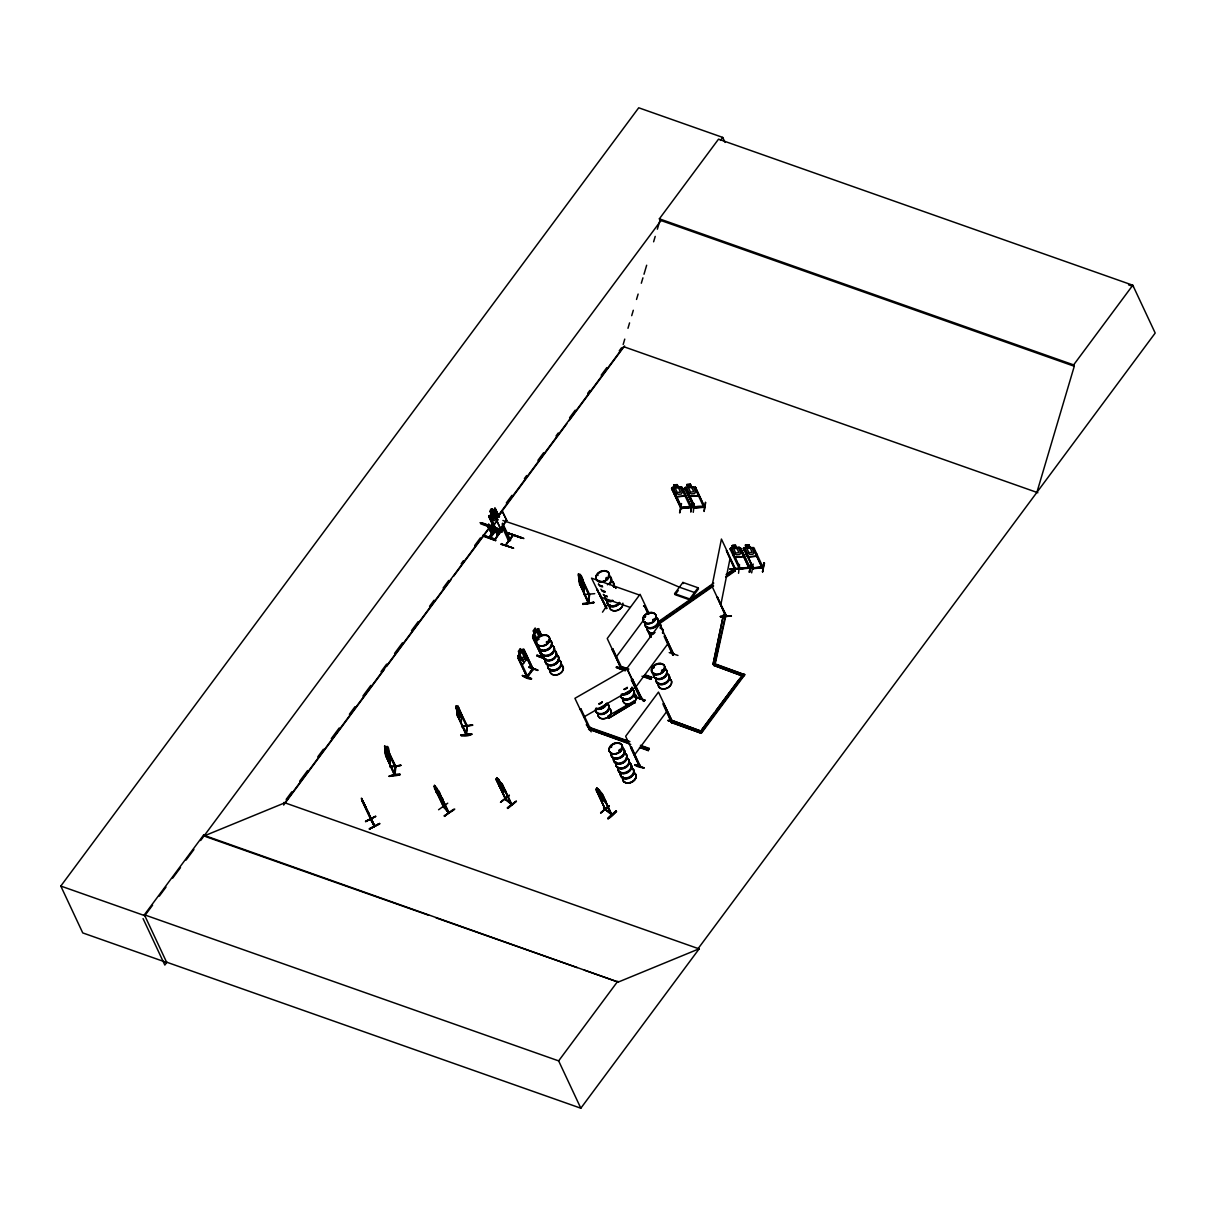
<?xml version="1.0" encoding="UTF-8"?>
<svg xmlns="http://www.w3.org/2000/svg" width="1216" height="1216" viewBox="0 0 1216 1216"><rect width="100%" height="100%" fill="white"/><g stroke="black" fill="none" stroke-linecap="round" stroke-linejoin="round"><path stroke-width="1.5" d="M720.389 616.436C753.464 615.235 698.258 617.622 731.211 616.026M725.922 615.463L715.099 664.316L713.017 664.422L723.398 615.098L725.587 614.886M735.011 570.015L734.768 568.617M684.79 496.037L685.049 493.62L684.912 496.113L676.643 496.812L674.5 494.517M743.462 554.146L743.326 556.639L735.133 557.171L732.898 555.15M756.702 553.782L756.55 556.274L748.296 556.989L746.138 554.785M588.453 727.578L589.532 726.955L588.711 727.761M588.772 728.262C590.87 726.484 588.894 730.026 588.605 727.396M640.528 698.075C642.063 695.278 638.324 701.07 640.847 697.528M440.724 795.781L440.663 796.602L437.137 791.829L434.507 785.323L435.586 787.846M586.264 724.645L591.204 731.804M578.953 581.126L578.436 573.937L582.069 580.047L582.525 586.006L579.5 581.294L578.436 573.937M579.424 576.43L579.713 574.378L579.333 582.814L588.316 602.422M587.906 602.361L588.255 603.151L579.561 583.528L588.818 602.3L587.936 602.467L589.137 594.411M580.351 575.761L589.41 595.323L589.593 594.396M579.941 583.482L579.485 584.318M582.996 604.337C616.375 598.667 560.606 607.726 593.773 602.847M583.954 594.594L594.715 593.666M580.078 574.332L589.547 594.533L588.635 594.609L589.198 593.666L589.608 594.518L588.711 602.923M588.255 602.285L588.21 603.136L589.274 593.712M385.685 748.357L384.606 746.046L385.426 754.923L394.85 775.215L394.349 773.802M384.727 746.031L385.73 753.403L388.77 758.115L388.36 752.142M385.715 748.524C390.594 736.972 389.941 778.939 390.321 755.744M388.451 761.094L385.259 753.175L386.004 746.472M395.489 766.931L394.44 775.139L385.791 755.638L395.048 774.41C392.251 778.392 396.781 762.067 395.018 766.779M386.566 748.63L387.038 747.794L395.717 767.418L395.048 766.004M386.171 755.592L385.7 756.428M389.211 776.401C398.058 772.175 408.819 774.729 389.211 776.386M390.062 766.749L401.082 765.305L390.275 766.658M455.894 708.563C455.924 701.206 456.623 716.285 459.359 717.349L460.378 717.759L459.967 711.786L456.213 705.69M456.486 706.709L456.654 709.217L456.836 707.484M467.142 726.18L465.789 733.43L466.655 734.054L457.398 715.282L466.078 734.905L466.64 733.932L466.473 734.768L457.064 714.506L457.991 705.934L461.974 715.388L461.229 722.152L459.937 720.647L461.198 722M457.778 715.236L457.307 716.072M458.554 708.229L458.265 707.484L467.324 727.062L466.731 725.45M461.852 726.788L472.69 724.949L461.882 726.302M465.728 734.038L466.336 733.4M466.047 734.798L467.111 725.405M466.473 734.768L467.415 726.18L457.642 706.238M460.697 735.163C465.941 738.522 482.965 730.71 460.697 735.254M605.553 608.243C608.152 609.505 604.124 605.978 606.13 607.863M374.802 826.166L370.242 818.763L374.422 826.546L361.502 798.912L362.201 801.238L362.201 800.402M371.047 819.204L370.713 818.398M374.011 825.846L374.118 824.874M527.926 676.582L527.227 677.434L517.879 657.157L519.506 653.706M520.691 663.404L522.485 664.894L520.752 663.298L518.214 655.606M492.313 523.366L489.501 517.119L491.142 513.669L489.972 511.328C492.252 504.321 492.465 514.17 494.38 509.154L495.566 509.033L498.378 515.204M489.516 517.21L495.11 508.273L494.471 509.185M532.608 636.834L534.234 633.278L533.687 635.406L535.709 639.707L537.578 640.194M680.018 512.696L681.462 503.546L679.577 512.742M693.242 512.331L694.306 503.561M751.67 572.873L753.175 564.011M526.954 677.114L518.198 658.494L519.065 657.856L518.198 658.494M532.821 669.879L532.699 668.329M621.042 668.435L612.241 649.8L612.803 649.04L621.923 668.01L621.33 668.724L607.225 638.522L640.072 594.274L649.253 613.867M672.296 721.544L671.992 723.034L663.51 703.35L662.963 704.094L671.673 722.927L672.661 722.106L658.494 692.071L625.647 736.303L639.692 766.521L640.376 765.594L639.388 766.414L630.663 747.582L631.21 746.837L639.859 766.369M673.527 653.737L672.995 654.436C673.041 657.157 673.01 652.156 673.77 654.482L659.65 624.31L626.802 668.557L640.908 698.759L631.818 679.835L632.366 679.075L641.546 697.908L640.148 698.303M671.673 722.927L672.038 721.316M673.162 489.668L672.205 489.744L673.223 489.349L682.054 508.394L681.066 508.562L671.582 488.437L672.342 487.418L671.582 488.437L681.082 508.516M674.743 487.206L673.649 484.91L677.175 484.606L678.254 486.917M681.72 488.923L682.754 488.528L681.72 488.923L690.597 507.741L691.585 507.574L682.146 487.418L691.509 507.634M684.821 488.072L694.321 508.151L704.824 507.209L695.385 487.054L685.581 487.054L684.821 488.072L694.306 508.197L695.218 508.09L688.043 492.389M674.819 492.769L681.978 508.455L680.641 507.452M687.967 486.841L686.888 484.546L690.414 484.242L691.494 486.537M686.402 489.288L685.429 489.379L686.402 489.288L695.339 507.71M690.399 484.333L686.873 484.637M689.882 496.447L687.739 494.152L689.882 496.447L698.136 495.733L698.273 493.346M681.872 507.604C700.826 504.184 684.684 510.294 680.823 507.437M690.171 507.057L690.612 507.695L690.171 506.631M681.568 507.376L691.311 506.586M692.208 502.618L690.855 511.83L692.482 502.953M690.855 511.83L692.39 502.907M695.02 488.254L695.978 488.163L695.02 488.254L703.836 507.376L704.748 507.27M694.883 507.011C717.151 506.981 694.564 504.838 694.154 507.817M703.775 507.33L703.395 506.266M705.432 502.254L704.094 511.465L705.66 502.573M731.576 550.194L730.618 550.286L731.576 550.194L740.392 568.997M733.142 547.854L732.23 545.513M735.589 545.148L736.577 547.626L738.69 548.249L740.711 552.55L739.814 554.557L736.531 554.83L733.902 553.143L731.895 548.842L733.294 547.914C728.156 543.658 740.985 545.528 732.214 545.604M735.057 557.354L743.341 556.548M749.679 567.431L739.48 569.103L730.026 548.872L730.755 547.96L738.948 547.261L740.453 548.097M740.468 548.006L749.998 568.115L749.01 568.282L740.194 549.161L741.167 549.07L750.059 567.811L739.374 568.678M740.574 547.96L738.948 547.261M741.167 549.07L740.149 549.465M739.495 564.467L738.553 573.283M740.149 568.252L738.963 568.343L739.48 569.103L739.009 568.039L740.179 567.902L740.711 568.723L729.858 569.073L740.802 568.237L730.071 568.982M747.262 554.633L753.464 568.678L743.25 548.507L743.994 547.595L753.798 547.595L763.238 567.735L762.067 567.887L753.373 549.1L754.391 548.705L753.373 549.1M744.815 549.83L743.842 549.921L744.815 549.83L753.464 568.678M748.813 544.874L745.302 545.072L746.518 547.55L745.119 548.462L747.141 552.763L749.77 554.466L753.038 554.177L753.935 552.186L751.929 547.884L749.801 547.261L748.722 544.966L745.438 545.239M749.907 547.078L748.828 544.783M748.585 567.72L749.74 567.127M750.91 563.479L749.269 572.371L750.804 563.449M751.336 563.464L749.862 572.295M763.238 567.735L752.613 568.738L752.278 567.629M752.658 568.678C751.047 567.766 755.227 567.507 752.4 567.629M753.601 568.571L753.525 567.766L761.87 567.051M761.809 567.355L763.283 567.431L752.795 568.298M753.479 568.07L762.751 566.732M762.63 571.93L763.922 562.81M764.53 563.084L762.508 572.006L763.83 562.795M725.724 616.33L717.121 596.828L726.362 615.615C725.846 617.682 726.986 614.247 725.435 615.676M717.501 596.798L716.969 597.618M720.784 604.945L730.193 557.794M713.017 664.422L723.398 615.098M713.625 665.334L743.569 676.385L713.625 665.334L714.826 663.723L725.466 614.992M611.222 813.443L611.633 814.218C604.854 808.275 597.36 803.031 611.922 814.978L602.741 795.462M611.45 814.31L605.249 809.567M611.83 813.96L611.77 814.994L602.695 794.413L595.962 789.23L600.734 798.274M538.49 639.646L538.11 638.871M539.129 639.084L538.566 639.114M546.835 642.702L546.85 642.519M548.31 642.337L547.838 641.44L546.486 641.896M607.24 578.193L606.267 578.026L607.468 577.266M610.979 746.822L611.754 746.761M644.754 616.892L645.59 616.542M645.468 616.345L644.966 617.211M611.496 747.019L610.949 747.034M619.795 750.698L619.476 749.618M620.13 750.652L619.598 749.862M653.159 620.069L653.19 620.631M620.449 750.439L620.662 750.09M620.95 749.953L619.233 750.728M653.098 667.736L654.269 667.462M653.6 668.01L653.296 667.371M653.463 667.63L654.223 667.341M663.419 670.214C661.504 668.678 661.367 672.904 661.747 670.472M663.085 670.806L662.735 670.031M603.577 797.833L603.303 798.821L601.19 797.194L596.767 787.846L597.862 790.354L596.387 789.032M395.534 766.536L395.793 767.235M466.564 734.753L465.865 733.248M505.05 798.365L511.617 804.855L502.482 785.308L511.237 804.186L505.567 799.414L511.541 803.837M506.038 799.566L496.66 780.368L506.13 799.611M510.659 803.7L511.602 803.806L510.933 804.43M519.612 653.691L518.974 655.819L520.98 660.121L522.85 660.607L524.704 658.054L524.826 654.846L522.819 650.545L521.466 651.138M623.17 344.508L624.766 339.097M627.973 328.29L629.569 322.878M631.712 315.674L633.308 310.262M636.515 299.455L638.126 294.059M641.318 283.237L642.93 277.841M643.994 274.238L646.669 265.225M653.615 241.802L655.211 236.39M657.354 229.186L660.03 220.187L659.376 218.819L718.534 139.156L1132.795 285.228L1155.2 333.047L698.166 948.541L699.124 948.89L580.822 1108.217L166.562 962.145M1036.883 492.389L1074.275 366.259L1073.637 364.891L659.376 218.819M588.544 727.518L589.699 727.198M640.589 698.531L640.999 697.771M641.166 698.212L640.072 698.835L641.303 698.531L632.366 679.075M394.926 775.018L395.899 766.49L385.928 746.609M434.416 788.166L444.114 807.257L443.156 807.029L443.141 805.934L449.145 812.805L438.611 791.13L439.675 792.543M448.75 812.06L448.719 813.078L438.702 791.464L434.416 785.384M390.23 767.007L400.87 765.381M461.837 726.651L472.614 725.298M522.394 675.534C539.934 679.546 527.546 680.808 522.424 675.442M531.453 678.923L522.485 675.898L531.544 678.923M616.542 667.204L624.158 669.727M625.389 669.849L616.436 666.824M636.135 697.178L645.073 700.218M644.83 700.629C630.998 694.199 630.01 696.282 645.164 700.249M643.826 767.615C636.333 768.162 627.882 760.35 643.902 768.071M537.031 655.15L544.175 657.567C530.419 652.658 538.764 657.278 545.802 659.042M605.021 809.826L605.796 810.297L595.962 789.23M526.634 676.43L527.273 675.716M526.984 677.236C540.694 658.145 529.294 676.111 527.075 676.582L532.106 669.058M620.677 667.736C621.482 665.532 622.182 669.955 621.133 667.888L621.634 667.128M672.828 654.588L672.965 653.706M640.376 765.594L639.099 765.518L640.315 765.715M671.977 721.407L671.734 722.35M671.764 722.745L701.313 733.294L744.77 674.774L714.826 663.723L712.743 663.83M672.691 722.182L663.51 703.35M542.549 656.214C540.026 655.758 542.807 656.245 542.062 656.929L532.593 636.728M542.442 656.336L533.368 637.382L532.821 638.126L542.017 656.914M504.746 798.608L511.936 804.566L502.451 784.35M639.099 765.518L639.631 764.91M541.242 656.078L541.591 656.868M546.334 642.17L547.352 641.592M597.542 574.925L598.044 575.442M607.757 578.071L606.51 578.786M661.641 670.761L663.161 670.578M663.343 670.761L661.519 671.293M620.874 750.47L620.722 749.436M442.822 806.147L448.674 813.002M588.802 593.818L589.152 594.609M674.622 593.621L682.921 582.449L698.014 587.769L698.516 588.848L690.217 600.02L675.123 594.7L674.622 593.621L689.715 598.941L690.217 600.02M689.715 598.941L698.014 587.769M523.929 662.918L518.32 651.366L520.311 648.63L525.783 660.364M533.292 669.317L523.762 649.025L521.497 650.97L520.418 648.66M518.153 655.561L522.774 649.207M519.962 654.451L521.816 651.913M521.983 658.753L523.838 656.214M522.378 664.863L527.151 658.479L526.665 655.211M523.929 651.214L524.491 650.469L523.625 651.107L532.654 670.046M532.106 669.438L527.592 676.4M597.679 589.806L596.874 589.532L606.723 608.182L605.766 607.954M602.498 612.165L608.213 603.759M644.358 606.267L645.407 605.659L644.86 606.419L648.402 614.186M613.107 649.146L612.241 649.8M625.252 670.685C613.487 666.824 613.502 665.471 625.404 669.834M612.803 649.04L621.011 668.496M632.685 679.182L631.818 679.835M672.828 655.166L664.118 636.348L664.666 635.588L673.147 655.272M635.877 697.634L636.029 696.783M672.889 655.09L673.512 654.254M673.208 655.196L673.755 654.436L664.666 635.588M631.53 746.943L630.663 747.582M672.098 722.927L672.6 722.198L668.04 720.51L677.327 723.14M166.896 962.251L164.829 965.063L143.062 918.597M698.242 948.434L699.215 948.769L618.214 982.087L203.543 835.134L144.385 914.797L166.744 962.525L82.749 932.915L60.8 886.054L638.719 107.783L722.714 137.408L725.07 142.424M145.905 914.174L152.608 905.16M159.311 896.131L165.999 887.118M172.702 878.104L180.515 867.586M186.094 860.062L193.906 849.543M200.61 840.53L661.002 220.522M720.48 140.418L722.714 137.408M493.498 515.082C491.963 513.471 488.634 516.025 493.225 516.298L493.194 520.828L493.894 516.238C496.493 518.654 498.043 514.657 494.076 515.189L494.167 510.887L493.331 514.961M492.176 534.721L487.494 525.616L492.191 534.766L488.513 524.233L492.678 532.213M488.239 524.674L492.389 533.672L493.225 533.383M488.33 525.327C485.898 524.43 493.954 533.216 492.039 534.128M489.014 524.415L488.178 524.689M286.155 799.429L291.794 791.814M299.698 781.174L307.602 770.534M317.771 756.854L323.41 749.238M331.314 738.598L339.218 727.958M349.387 714.278L355.026 706.663M362.93 696.023L370.834 685.383M381.003 671.703L386.642 664.103M394.546 653.448L402.45 642.808M411.479 630.648L418.258 621.528M429.552 606.313L434.066 600.233M443.095 588.073L448.75 580.473M461.168 563.738L463.433 560.698M474.711 545.498L480.366 537.898M501.342 530.617C507.087 537.7 468.221 517.666 500.962 531.255L499.062 528.96L500.445 531.954M506.327 502.922L511.982 495.322M524.4 478.587L526.65 475.547M537.943 460.347L543.598 452.747M556.016 436.012L558.266 432.972M569.559 417.772L575.214 410.172M587.632 393.437L589.882 390.397M601.175 375.197L606.814 367.597M619.248 350.862L621.498 347.822M488.999 527.182L500.551 531.772M495.429 539.007L495.642 540.634L483.786 536.393L483.223 535.283L495.414 539.068M497.785 517.742L497.709 515.751L499.563 516.405L497.754 515.873M492.632 523.032L284.878 802.803L203.954 836.015L203.543 835.134M498.271 515.432L623.595 346.651L1037.856 492.723M283.662 805.068L384.469 669.317M386.734 666.262L451.303 579.318M453.568 576.262L493.21 522.88M506.738 520.448L502.178 511.009L506.738 520.448L500.582 528.747L496.006 519.308L566.838 423.73M569.103 420.675L624.598 345.937M500.582 528.747L496.189 519.369L502.36 511.07M483.77 536.454L483.558 534.812L484.074 535.998L495.657 540.573L495.003 539.266M497.83 519.703L494.015 524.81L497.906 519.734M489.242 536.818L494.274 530.07M490.595 536.925L494.821 531.24M498.545 529.644L499.548 531.483M480.046 522.637L499.776 529.036L500.87 531.377L488.482 527.258M497.298 532.684L496.614 533.596L497.846 535.344L496.614 533.596L497.405 535.116L497.8 532.851L497.01 533.794M500.399 528.671L506.555 520.387M502.588 526.406L503.272 525.479L503.926 527.03M500.323 530.206L499.882 531.027L498.97 529.066M497.359 535.162L502.649 527.394L498.347 534.022M503.135 527.577L494.836 539.372L503.318 527.972M501.539 530.662L495.094 539.463L483.223 535.283M501.129 544.038L513.532 548.158L501.326 544.373M501.311 544.434L501.463 543.582M508.714 539.22L508.106 540.026L509.96 540.679L510.568 539.874L508.166 538.05L507.558 538.855L510.462 539.919L502.618 523.184M521.39 537.548L509.033 533.429L512.848 534.797L505.476 545.33L513.35 534.979C548.994 547.154 479.469 522.743 520.874 537.624M509.413 539.509L510.021 538.703M539.615 634.448L537.594 630.131L536.226 630.724L535.086 628.216L533.064 630.937L534.341 633.278M541.546 635.238L538.566 628.626L536.256 630.557L535.177 628.262M537.563 628.809L532.866 635.132M533.687 637.488L532.821 638.126M538.597 630.876C538.551 628.307 539.235 635.102 540.998 635.983M615.995 657.248L644.313 619.126M624.492 670.092L621.011 668.861L621.923 666.657L628.915 669.119M676.172 593.302L678.239 590.505M621.011 668.861L621.923 666.657M630.77 744.42L588.59 729.068L589.79 727.457L629.934 741.608M588.863 729.646L590.064 728.034L589.532 726.955M635.573 687.283L668.42 643.051M651.609 677.13L650.682 679.318L651.609 677.13L644.617 674.667M634.418 755.045L667.265 710.813M649.146 748.387L648.219 750.576L649.146 748.387L640.422 745.302M702.514 731.682L672.554 720.632L671.369 722.243L701.313 733.294M701.89 729.585L714.096 713.138M716.315 710.144L738.507 680.261M701.039 732.716L744.496 674.196M1073.637 364.891L1132.795 285.228M580.822 1108.217L558.646 1060.884L617.804 981.221M497.435 535.07L488.71 516.253L489.774 515.523M489.075 516.374L489.683 515.569L498.408 534.386L497.8 535.192L488.71 516.253M762.098 567.538L754.224 550.498M730.132 548.994L730.846 548.036M743.371 548.629L744.07 547.656M373.677 825.041L374.33 826.454M524.978 652.065L533.018 669.013M639.844 766.46L639.54 765.685M606.358 577.524L606.085 578.755M546.805 641.714L546.729 643.066M546.79 642.078L547.747 642.58M548.082 642.458L546.957 642.975M654.223 619.795L653.311 620.282M661.945 670.578L663.07 669.955M620.51 750.135L619.263 750.15M527.425 676.552L527.668 676.02M639.996 765.578L631.21 746.837M542.047 656.199L533.368 637.382M681.735 507.71L680.762 507.832M605.568 810.251L596.615 790.78L605.614 810.221M611.116 813.474L611.207 814.583L601.555 793.531L596.676 787.922M597.238 791.251L596.326 791.023M598.774 795.492C599.093 796.966 607.605 805.95 605.568 800.554M601.646 793.06L606.024 802.378M609.155 805.615L600.613 812.85L608.973 805.706M600.871 813.018L609.262 805.889M616.071 810.92C600.126 823.612 611.238 818.794 616.117 810.981M608.243 818.672L616.618 811.574M502.223 789.29L496.721 777.632L501.357 783.438L503.166 788.682L499.198 784.229L497.906 780.064M505.719 792.376L505.324 790.491L505.719 792.376L500.658 788.074L495.93 779L502.406 784.457L501.433 782.982M500.642 788.12L498.834 785.202M589.988 727.958L580.974 708.958L580.093 709.46L580.974 708.958M497.253 780.87L496.356 780.611M500.551 802.317L509.352 795.325L500.551 802.286M507.315 807.834C515.098 801.511 522.91 796.404 507.817 808.473M528.762 667.356L537.67 670.472M669.226 652.612L677.95 655.454M668.07 720.374L673.466 722.198M653.114 619.339L654.74 619.294M662.75 671.141L663.085 670.274M620.601 749.36L619.066 750.698M658.327 621.726L713.762 583.102M726.074 574.53L733.78 569.164L735.163 570.942L725.937 577.387M658.601 622.303L661.671 620.16M664.757 618.017L673.998 611.587M677.069 609.444L687.861 601.935M692.466 598.713L701.708 592.268M704.794 590.125L712.485 584.774M727.898 574.043L733.78 569.164M657.902 623.99L713.336 585.382M725.648 576.794L734.89 570.365M658.175 624.583L713.61 585.96M443.764 807.53L434.127 786.402L444.083 807.318M439.766 793.486L448.233 812.531L436.042 788.546L439.797 794.747M443.08 800.386C425.038 778.164 447.382 807.074 442.502 798.638M447.731 803.183L438.581 809.75M444.144 815.723C459.268 807.667 457.079 805.767 444.615 816.407M453.386 809.415L444.387 816.149M631.408 680.033L632.442 679.759L631.408 680.033L640.467 698.987M639.008 694.792L643.462 701.328M583.695 717.06L635.892 687.116M607.711 716.194L633.794 701.222L634.706 702.559L608.882 718.109L607.985 716.771M614.506 713.032L632.442 702.742M634.706 702.559L608.882 718.109M363.63 802.894L374.741 826.181M364.496 804.521L365.393 806.056L364.359 804.278M364.405 805.114L368.858 813.838L368.235 812.136M365.606 806.892L365.955 807.546M365.484 821.271L375.638 816.24L365.697 821.682M365.621 821.53L375.759 816.483M371.138 819.386L374.072 824.95M369.375 828.628C400.338 812.729 348.855 840.195 379.483 823.536M369.542 828.978L379.696 823.977M579.622 574.514C585.838 576.293 584.09 607.042 583.087 580.382M589.167 728.414L574.925 698.318L627.106 668.374L641.166 698.638M749.086 567.842L740.194 549.161M639.373 694.579L644.1 701.404M547.078 641.486C548.796 641.501 546.926 643.629 547.884 641.653M694.397 507.71L704.87 506.89M505.674 799.854L496.022 778.924M511.495 804.81L511.176 804.126M537.472 628.885L538.658 628.657M579.029 581.066L582.221 588.985M583.011 603.926L593.834 602.422L582.859 603.516M456.76 712.834L457.186 714.491M466.929 726.332L466.686 725.572L467.096 726.575M400.049 774.562L389.211 775.869L400.003 774.516M673.634 485.002L677.16 484.698L678.163 487.099L680.276 487.707L682.298 492.009L681.401 494.015L678.118 494.289L675.488 492.602L673.482 488.3L674.88 487.373L673.649 484.91M672.326 487.51L680.534 486.719L682.13 487.525L680.504 486.886M676.704 496.63L684.806 495.946M689.943 496.265L698.03 495.566M680.975 508.486L691.478 507.574M693.774 507.437L694.746 507.406M756.458 556.107L748.357 556.806L746.259 554.663M751.366 563.494L750.591 563.16M748.63 567.416L740.301 568.13L740.362 568.936L733.233 553.295M739.495 569.058L749.892 568.115M720.51 616.786L731.272 616.056M723.672 615.676L725.739 615.57M653.433 620.555L654.39 619.035M619.947 749.406L620.814 749.466M607.255 577.585L607.909 577.706M499.487 529.34L482.114 522.804M527.151 658.479L526.589 655.287M643.75 605.705L644.571 605.978M643.538 605.994L644.86 606.419M625.252 670.594L616.299 667.584M676.856 723.186L668.04 720.51M634.98 764.94L644.009 768.01M660.03 220.187L1074.275 366.259M497.116 516.557L498.97 517.21M694.23 592.405L679.136 587.085A438.064 66.591 16.6 0 0 502.907 520.494M503.515 526.862L503.272 525.479M482.63 523.974L501.585 530.769M480.563 523.746L501.296 531.164L501.798 532.35M509.185 533.778L521.056 538.019M507.665 538.825L510.568 539.874M501.615 543.978L513.532 548.158M639.023 594.882L591.538 578.147L606.45 608.547L597.086 589.243M600.309 596.889L630.207 607.422M716.847 664.924L744.77 674.774M622.197 667.25L627.441 669.089M646.638 675.868L651.882 677.707M620.738 668.268L625.966 670.122M643.431 676.278L650.408 678.741M641.957 676.248L650.682 679.318M535.405 642.975L537.198 644.465M544.358 657.962L536.894 655.819L545.802 658.95M590.064 728.034L626.726 740.97M640.695 745.894L647.672 748.357M588.59 729.068L628.748 743.219M640.969 747.536L647.946 749.998M639.494 747.506L648.219 750.576M283.906 802.469L699.124 948.89M205.732 836.638L428.929 915.344M436.073 917.867L577.144 967.617M584.288 970.125L618.214 982.087M144.385 914.797L558.646 1060.884M60.8 886.054L144.795 915.678M1128.539 284.833L1133.434 286.596M735.543 569.088L735.376 569.985L726.378 550.468L734.981 570.106M598.789 789.686L597.436 788.652L599.154 790.461M601.555 793.182L599.032 789.579M496.63 777.708L498.788 779.517M499.016 780.307L497.374 778.453M498.271 780.839L500.278 782.526M500.278 785.141L502.299 786.843M500.749 787.998L505.719 792.178M502.482 785.308L503.074 785.81L502.178 785.551M492.374 523.26L494.106 524.856M616.269 811.285L607.954 818.444M374.528 825.649L361.41 798.137L364.618 804.506M734.054 569.757L735.163 570.942M516.146 801.314L507.452 808.123M435.465 786.965L436.574 788.181M434.294 786.372L438.718 791.114M389.591 762.356L388.451 760.988L389.622 762.508M604.762 809.126L605.082 809.886M634.98 703.137L633.794 701.222M443.749 806.436L449.038 812.683M362.93 801.374L364.511 804.566M364.937 805.676L366.016 807.819M368.965 813.793L364.314 804.475M735.619 569.27L721.422 539.053L712.014 586.203L726.104 616.421L717.121 596.828M695.278 487.099L704.581 507.315M690.323 484.318L691.387 486.719L693.515 487.342L695.522 491.644L694.625 493.635L691.342 493.924L688.727 492.237L686.706 487.92L688.104 487.008L686.888 484.546M741.836 675.777L700.781 731.074L672.554 720.632M682.921 582.449L683.422 583.528M644.541 606.313L647.626 612.879M599.427 592.8L606.754 608.289M583.467 583.361L589.046 595.384M513.35 534.979L505.826 545.118M495.11 508.273L499.092 516.8M494.73 508.151L498.727 516.663M502.117 523.868L509.96 540.679M494.502 509.078L497.694 515.903M502.466 525.92L508.729 539.311M501.95 526.604L508.212 539.995M491.963 508.774L493.134 511.115L494.502 510.522L496.523 514.824L496.371 518.031L494.486 520.57L492.617 520.083L490.595 515.782L491.249 513.654L490.17 511.343M497.739 532.882L498.53 534.417L492.48 522.287M489.592 517.15L492.465 523.29M539.646 631.712L541.242 635.117M488.954 524.43L492.45 531.909M526.026 656.214L532.334 669.925M518.746 657.75L527.866 676.704M509.322 795.325L500.703 802.226M498.849 779.456L504.245 790.993M460.575 713.397L466.944 727.107M456.243 705.873L457.322 708.168M436.331 787.375L437.35 789.746M384.606 746.046L395.306 767.296M361.851 800.584L371.017 820.055L370.272 818.566M368.129 812.197L368.858 813.838M654.482 619.506L653.98 620.616L652.794 620.084M442.411 798.714L442.974 800.447M658.13 623.124A7.053 5.138 -25.1 0 1 661.018 627.41M653.737 633.764A7.053 5.138 -25.1 0 1 647.642 630.572M658.038 622.759A7.159 5.214 -25.1 0 1 660.592 628.566M653.585 633.536A7.159 5.214 -25.1 0 1 647.702 627.441M655.622 617.591A7.159 5.214 -25.1 0 1 657.674 624.355A7.159 5.214 -25.1 0 1 648.858 628.338A7.159 5.214 -25.1 0 1 645.27 622.273M659.026 622.942A7.053 5.138 -25.1 0 1 660.242 627.988M655.09 632.472A7.053 5.138 -25.1 0 1 647.52 626.878M655.698 617.956A7.053 5.138 -25.1 0 1 654.755 627.41A7.053 5.138 -25.1 0 1 645.134 624.021M657.917 622.486A7.159 5.214 -25.1 0 1 660.47 628.292M653.463 633.262A7.159 5.214 -25.1 0 1 647.566 627.167M655.485 617.318A7.159 5.214 -25.1 0 1 657.552 624.082A7.159 5.214 -25.1 0 1 648.736 628.079A7.159 5.214 -25.1 0 1 645.149 621.999M656.61 617.774A7.053 5.138 -25.1 0 1 652.673 627.304A7.053 5.138 -25.1 0 1 645.103 621.71M662.507 632.898A7.022 5.122 -25.1 0 0 661.306 627.882A7.068 5.153 -25.1 0 1 662.598 633.004M661.474 628.14A7.068 5.153 -25.1 0 1 662.69 633.186M651.153 637.138A7.068 5.153 -25.1 0 1 649.572 633.521M668.101 674.728A7.053 5.138 -25.1 0 1 665.03 683.924A7.053 5.138 -25.1 0 1 656.23 680.109M666.718 673.664A7.159 5.214 -25.1 0 1 665.745 683.255A7.159 5.214 -25.1 0 1 656.002 679.82M671.019 679.866A7.068 5.153 -25.1 0 1 665.243 688.666A7.068 5.153 -25.1 0 1 658.54 682.814M668.754 678.178A7.068 5.153 -25.1 0 1 670.062 678.862M668.83 678.361A7.068 5.153 -25.1 0 1 670.867 685.049A7.068 5.153 -25.1 0 1 662.158 689.001A7.068 5.153 -25.1 0 1 658.616 682.997M664.286 668.496A7.159 5.214 -25.1 0 1 664.103 677.586A7.159 5.214 -25.1 0 1 653.661 676.05M668.663 674.85A7.053 5.138 -25.1 0 1 662.887 683.65A7.053 5.138 -25.1 0 1 656.199 677.798M666.398 673.178A7.053 5.138 -25.1 0 1 667.706 673.862M664.377 668.876A7.053 5.138 -25.1 0 1 663.419 678.33A7.053 5.138 -25.1 0 1 653.813 674.941M666.596 673.406A7.159 5.214 -25.1 0 1 665.623 682.997A7.159 5.214 -25.1 0 1 655.865 679.546M664.164 668.238A7.159 5.214 -25.1 0 1 663.206 677.829A7.159 5.214 -25.1 0 1 653.448 674.378M663.966 668.01A7.053 5.138 -25.1 0 1 666.003 674.682A7.053 5.138 -25.1 0 1 657.309 678.619A7.053 5.138 -25.1 0 1 653.767 672.63M621.072 696.783A7.053 5.138 -25.1 0 0 631.378 698.288A7.053 5.138 -25.1 0 0 631.56 689.335A7.159 5.214 -25.1 0 1 622.729 694.351M631.469 688.955A7.159 5.214 -25.1 0 1 631.286 698.045A7.159 5.214 -25.1 0 1 620.844 696.51M633.597 693.652A7.068 5.153 -25.1 0 1 634.129 702.073M632.639 703.122A7.068 5.153 -25.1 0 1 625.206 703.714A7.068 5.153 -25.1 0 1 623.367 698.288M633.506 693.47A7.068 5.153 -25.1 0 1 635.542 700.158A7.068 5.153 -25.1 0 1 626.833 704.094A7.068 5.153 -25.1 0 1 623.291 698.106M627.319 687.557A7.068 5.153 -25.1 0 1 624.158 689.366M631.97 688.134A7.159 5.214 -25.1 0 1 621.254 694.275M631.15 688.469A7.053 5.138 -25.1 0 1 630.967 697.422A7.053 5.138 -25.1 0 1 620.662 695.917M631.94 687.055A7.053 5.138 -25.1 0 1 628.961 693.12A7.053 5.138 -25.1 0 1 621.452 694.503M631.347 688.697A7.159 5.214 -25.1 0 1 631.165 697.771A7.159 5.214 -25.1 0 1 620.707 696.236M631.241 689.016A7.053 5.138 -25.1 0 1 622.607 693.971M627.213 687.344A7.022 5.122 -25.1 0 1 624.066 689.153M627.41 687.785A7.022 5.122 -25.1 0 1 624.264 689.578M607.787 704.535A7.053 5.138 -25.1 0 1 604.717 713.731A7.053 5.138 -25.1 0 1 595.916 709.931M607.726 704.186A7.159 5.214 -25.1 0 1 604.595 713.503A7.159 5.214 -25.1 0 1 595.673 709.642M609.824 708.867A7.068 5.153 -25.1 0 1 606.738 718.078A7.068 5.153 -25.1 0 1 597.938 714.263M608.441 708.016A7.068 5.153 -25.1 0 1 607.483 717.486A7.068 5.153 -25.1 0 1 597.846 714.081M602.254 702.088A7.068 5.153 -25.1 0 1 599.078 703.897M606.526 704.125A7.159 5.214 -25.1 0 1 596.19 708.806M607.392 703.669A7.053 5.138 -25.1 0 1 604.306 712.865A7.053 5.138 -25.1 0 1 595.506 709.05M606.951 702.97A7.053 5.138 -25.1 0 1 596.387 709.034M607.605 703.912A7.159 5.214 -25.1 0 1 604.474 713.23A7.159 5.214 -25.1 0 1 595.551 709.369M606.404 703.851A7.159 5.214 -25.1 0 1 596.068 708.548M606.176 703.547A7.053 5.138 -25.1 0 1 595.977 708.168M602.133 701.875A7.022 5.122 -25.1 0 1 598.986 703.684M602.346 702.331A7.022 5.122 -25.1 0 1 599.199 704.125M612.514 582.038A7.053 5.138 -25.1 0 1 613.73 587.085M605.097 592.04A7.053 5.138 -25.1 0 1 602.224 591.022M612.454 581.674A7.159 5.214 -25.1 0 1 613.67 586.796M604.93 591.812A7.159 5.214 -25.1 0 1 602.011 590.778M607.118 596.372A7.068 5.153 -25.1 0 1 603.288 594.366M613.244 585.671A7.068 5.153 -25.1 0 1 615.509 587.358M607.042 596.205A7.068 5.153 -25.1 0 1 604.154 595.186M613.168 585.504A7.068 5.153 -25.1 0 1 615.98 588.407M609.9 576.247A7.159 5.214 -25.1 0 1 609.11 584.075M602.376 586.37A7.159 5.214 -25.1 0 1 598.5 584.349M612.119 581.172A7.053 5.138 -25.1 0 1 613.32 586.218M604.686 591.174A7.053 5.138 -25.1 0 1 600.856 589.167M610.098 576.87A7.053 5.138 -25.1 0 1 609.322 584.592M602.68 586.857A7.053 5.138 -25.1 0 1 599.792 585.854M608.38 575.32A7.053 5.138 -25.1 0 1 607.438 584.774M602.27 585.99A7.053 5.138 -25.1 0 1 598.439 583.999M619.826 603.227A7.053 5.138 -25.1 0 1 611.998 606.769A7.053 5.138 -25.1 0 1 607.544 602.163M619.765 602.954A7.159 5.214 -25.1 0 1 611.83 606.556A7.159 5.214 -25.1 0 1 607.316 601.874M622.881 603.136A7.068 5.153 -25.1 0 1 615.661 610.888A7.068 5.153 -25.1 0 1 609.854 604.869M622.866 604.413A7.022 5.122 -25.1 0 1 614.749 610.797A7.022 5.122 -25.1 0 1 609.824 604.747M607.346 596.813A7.022 5.122 -25.1 0 1 604.489 595.794M613.442 586.173A7.022 5.122 -25.1 0 1 615.691 587.845M612.94 600.917A7.159 5.214 -25.1 0 1 604.975 598.105M619.415 602.361A7.053 5.138 -25.1 0 1 610.782 605.781A7.053 5.138 -25.1 0 1 607.514 599.853M613.062 601.145A7.053 5.138 -25.1 0 1 605.127 596.995M619.643 602.68A7.159 5.214 -25.1 0 1 610.888 606.161A7.159 5.214 -25.1 0 1 607.559 600.142M612.818 600.643A7.159 5.214 -25.1 0 1 604.854 597.831M612.651 600.278A7.053 5.138 -25.1 0 1 604.808 597.497M625.647 754.133A7.053 5.138 -25.1 0 1 622.562 763.329A7.053 5.138 -25.1 0 1 613.776 759.514M625.571 753.768A7.159 5.214 -25.1 0 1 622.455 763.086A7.159 5.214 -25.1 0 1 613.533 759.225M626.468 757.978A7.068 5.153 -25.1 0 1 625.526 767.448A7.068 5.153 -25.1 0 1 615.889 764.058M616.056 762.113A7.022 5.122 -25.1 0 0 619.582 768.086A7.068 5.153 -25.1 0 0 628.322 764.286A7.068 5.153 -25.1 0 0 626.301 757.598A7.022 5.122 -25.1 0 1 628.231 764.165A7.022 5.122 -25.1 0 1 619.582 768.086A7.068 5.153 -25.1 0 1 616.071 762.234M621.832 747.901A7.159 5.214 -25.1 0 1 620.859 757.492A7.159 5.214 -25.1 0 1 611.116 754.057M623.93 752.582A7.053 5.138 -25.1 0 1 622.987 762.037A7.053 5.138 -25.1 0 1 613.366 758.647M623.23 748.965A7.053 5.138 -25.1 0 1 620.145 758.161A7.053 5.138 -25.1 0 1 611.344 754.346M624.127 752.81A7.159 5.214 -25.1 0 1 623.17 762.402A7.159 5.214 -25.1 0 1 613.411 758.966M621.71 747.642A7.159 5.214 -25.1 0 1 620.738 757.234A7.159 5.214 -25.1 0 1 610.994 753.783M621.513 747.414A7.053 5.138 -25.1 0 1 620.555 756.869A7.053 5.138 -25.1 0 1 610.934 753.479M631.241 768.193A7.053 5.138 -25.1 0 1 630.298 777.647A7.053 5.138 -25.1 0 1 620.677 774.258M631.165 767.813A7.159 5.214 -25.1 0 1 633.217 774.577A7.159 5.214 -25.1 0 1 624.401 778.574A7.159 5.214 -25.1 0 1 620.814 772.494M622.987 776.963A7.068 5.153 -25.1 0 0 630.572 782.572A7.068 5.153 -25.1 0 0 634.509 773.026A7.068 5.153 -25.1 0 1 630.648 782.739A7.068 5.153 -25.1 0 1 623.063 777.146M634.433 772.935A7.022 5.122 -25.1 0 1 631.362 782.086A7.022 5.122 -25.1 0 1 622.592 778.301M626.574 758.282A7.022 5.122 -25.1 0 1 626.407 767.205A7.022 5.122 -25.1 0 1 616.132 765.7M628.733 762.645A7.159 5.214 -25.1 0 1 630.785 769.409A7.159 5.214 -25.1 0 1 621.984 773.406A7.159 5.214 -25.1 0 1 618.397 767.326M632.153 768.01A7.053 5.138 -25.1 0 1 629.067 777.191A7.053 5.138 -25.1 0 1 620.266 773.391M628.824 763.01A7.053 5.138 -25.1 0 1 627.866 772.479A7.053 5.138 -25.1 0 1 618.245 769.09M632.35 768.238A7.159 5.214 -25.1 0 1 628.368 777.906A7.159 5.214 -25.1 0 1 620.692 772.236M629.934 763.07A7.159 5.214 -25.1 0 1 626.818 772.388A7.159 5.214 -25.1 0 1 617.895 768.527M629.721 762.827A7.053 5.138 -25.1 0 1 626.635 772.023A7.053 5.138 -25.1 0 1 617.85 768.208M552.961 646.228A7.053 5.138 -25.1 0 1 549.875 655.424A7.053 5.138 -25.1 0 1 541.09 651.609M552.9 645.863A7.159 5.214 -25.1 0 1 549.769 655.196A7.159 5.214 -25.1 0 1 540.846 651.32M554.982 650.621A7.022 5.122 -25.1 0 1 551.927 659.771A7.022 5.122 -25.1 0 1 543.157 655.971M553.538 649.618A7.022 5.122 -25.1 0 1 552.581 659.026A7.022 5.122 -25.1 0 1 543.005 655.652M550.468 640.695A7.159 5.214 -25.1 0 1 547.352 650.013A7.159 5.214 -25.1 0 1 538.43 646.152M551.258 644.678A7.053 5.138 -25.1 0 1 550.301 654.132A7.053 5.138 -25.1 0 1 540.679 650.742M550.544 641.06A7.053 5.138 -25.1 0 1 547.458 650.256A7.053 5.138 -25.1 0 1 538.658 646.441M552.763 645.605A7.159 5.214 -25.1 0 1 549.647 654.922A7.159 5.214 -25.1 0 1 540.725 651.062M549.024 639.738A7.159 5.214 -25.1 0 1 548.051 649.329A7.159 5.214 -25.1 0 1 538.308 645.894M548.826 639.51A7.053 5.138 -25.1 0 1 548.644 648.478A7.053 5.138 -25.1 0 1 538.338 646.958M558.554 660.288A7.053 5.138 -25.1 0 1 557.612 669.742A7.053 5.138 -25.1 0 1 547.99 666.353M558.478 659.908A7.159 5.214 -25.1 0 1 557.506 669.499A7.159 5.214 -25.1 0 1 547.747 666.064M560.515 664.438A7.068 5.153 -25.1 0 1 562.552 671.126A7.068 5.153 -25.1 0 1 553.842 675.062A7.068 5.153 -25.1 0 1 550.301 669.074A7.022 5.122 -25.1 0 0 557.81 674.515A7.022 5.122 -25.1 0 0 561.731 665.015M555.195 651.046A7.022 5.122 -25.1 0 1 552.125 660.197A7.022 5.122 -25.1 0 1 543.354 656.412M556.046 654.74A7.159 5.214 -25.1 0 1 555.864 663.83A7.159 5.214 -25.1 0 1 545.422 662.294M558.159 659.422A7.053 5.138 -25.1 0 1 560.181 666.094A7.053 5.138 -25.1 0 1 551.486 670.031A7.053 5.138 -25.1 0 1 547.96 664.042M556.138 655.12A7.053 5.138 -25.1 0 1 555.955 664.073A7.053 5.138 -25.1 0 1 545.65 662.568M558.342 659.65A7.159 5.214 -25.1 0 1 557.384 669.241A7.159 5.214 -25.1 0 1 547.626 665.79M555.925 654.482A7.159 5.214 -25.1 0 1 554.967 664.073A7.159 5.214 -25.1 0 1 545.209 660.622M555.727 654.254A7.053 5.138 -25.1 0 1 557.764 660.926A7.053 5.138 -25.1 0 1 549.07 664.863A7.053 5.138 -25.1 0 1 545.528 658.874M578.603 574.97L578.786 577.463L578.603 574.97M579.91 577.19L579.637 579.865L581.658 584.166L581.932 581.491L579.91 577.19M384.879 747.065L385.046 749.558L384.879 747.065M386.186 749.284L385.882 751.959L387.904 756.261L388.208 753.586L386.186 749.284M457.794 708.928L457.49 711.618L459.511 715.92L459.815 713.23L457.794 708.928M520.235 649.678L519.399 652.08L520.235 649.678M529.036 667.052L537.989 670.138L528.99 667.052M491.902 509.641L491.051 512.042L491.902 509.641M493.498 511.89L491.614 514.429L493.62 518.73L495.505 516.192L493.498 511.89M495.566 529.173L489.744 537.001L490.291 538.171L496.113 530.343L495.566 529.173M534.994 629.265L534.143 631.666L534.994 629.265M536.59 631.499L534.706 634.038L536.712 638.339L538.612 635.801L536.59 631.499M471.656 734.206L460.818 735.513L471.626 734.221M676.674 485.23L674.561 485.397L677.023 485.99L676.674 485.23M689.898 484.85L687.8 485.032L690.262 485.625L689.898 484.85M678.513 487.859L675.23 488.148L677.251 492.45L680.534 492.161L678.513 487.859M691.752 487.494L688.469 487.783L690.49 492.085L693.774 491.796L691.752 487.494M735.087 545.756L732.974 545.938L735.452 546.531L735.087 545.756M748.326 545.391L746.214 545.574L748.676 546.166L748.326 545.391M736.926 548.401L733.643 548.69L735.665 552.991L738.948 552.702L736.926 548.401M750.166 548.036L746.882 548.31L748.904 552.626L752.187 552.338L750.166 548.036M600.43 792.665L598.318 791.054L600.339 795.355L602.437 796.966L600.43 792.665M583.361 590.246L582.236 588.878L583.391 590.398M647.155 623.458A7.068 5.153 -25.1 0 0 656.093 615.661A7.068 5.153 -25.1 0 0 645.058 614.703A7.068 5.153 -25.1 0 0 647.155 623.458M647.368 623.854A7.022 5.122 -25.1 0 0 656.245 616.117A7.022 5.122 -25.1 0 0 645.286 615.159A7.022 5.122 -25.1 0 0 647.368 623.854M647.231 623.626A7.068 5.153 -25.1 0 0 656.169 615.828A7.068 5.153 -25.1 0 0 645.134 614.87A7.068 5.153 -25.1 0 0 647.231 623.626M649.481 633.232A7.022 5.122 -25.1 0 0 651.046 636.819A7.068 5.153 -25.1 0 1 649.481 633.338M655.834 674.363A7.068 5.153 -25.1 0 0 664.757 666.581A7.068 5.153 -25.1 0 0 653.722 665.623A7.068 5.153 -25.1 0 0 655.834 674.363M656.047 674.774A7.022 5.122 -25.1 0 0 664.924 667.022A7.022 5.122 -25.1 0 0 653.965 666.079A7.022 5.122 -25.1 0 0 656.047 674.774M655.91 674.546A7.068 5.153 -25.1 0 0 664.848 666.748A7.068 5.153 -25.1 0 0 653.813 665.79A7.068 5.153 -25.1 0 0 655.91 674.546M600.233 581.689A7.068 5.153 -25.1 0 0 609.17 573.891A7.068 5.153 -25.1 0 0 598.135 572.934A7.068 5.153 -25.1 0 0 600.233 581.689M600.461 582.084A7.022 5.122 -25.1 0 0 609.338 574.347A7.022 5.122 -25.1 0 0 598.363 573.39A7.022 5.122 -25.1 0 0 600.461 582.084M600.309 581.841A7.068 5.153 -25.1 0 0 609.246 574.058A7.068 5.153 -25.1 0 0 598.211 573.101A7.068 5.153 -25.1 0 0 600.309 581.841M613.366 753.783A7.068 5.153 -25.1 0 0 622.303 745.986A7.068 5.153 -25.1 0 0 611.268 745.028A7.068 5.153 -25.1 0 0 613.366 753.783M613.594 754.178A7.022 5.122 -25.1 0 0 622.47 746.442A7.022 5.122 -25.1 0 0 611.496 745.484A7.022 5.122 -25.1 0 0 613.594 754.178M613.442 753.935A7.068 5.153 -25.1 0 0 622.379 746.138A7.068 5.153 -25.1 0 0 611.344 745.18A7.068 5.153 -25.1 0 0 613.442 753.935M540.694 645.833A7.022 5.122 -25.1 0 0 549.571 638.096A7.022 5.122 -25.1 0 0 538.612 637.138A7.022 5.122 -25.1 0 0 540.694 645.833M540.907 646.274A7.022 5.122 -25.1 0 0 549.784 638.537A7.022 5.122 -25.1 0 0 538.81 637.579A7.022 5.122 -25.1 0 0 540.907 646.274M540.755 646.03A7.068 5.153 -25.1 0 0 549.693 638.233A7.068 5.153 -25.1 0 0 538.658 637.275A7.068 5.153 -25.1 0 0 540.755 646.03"/></g></svg>
